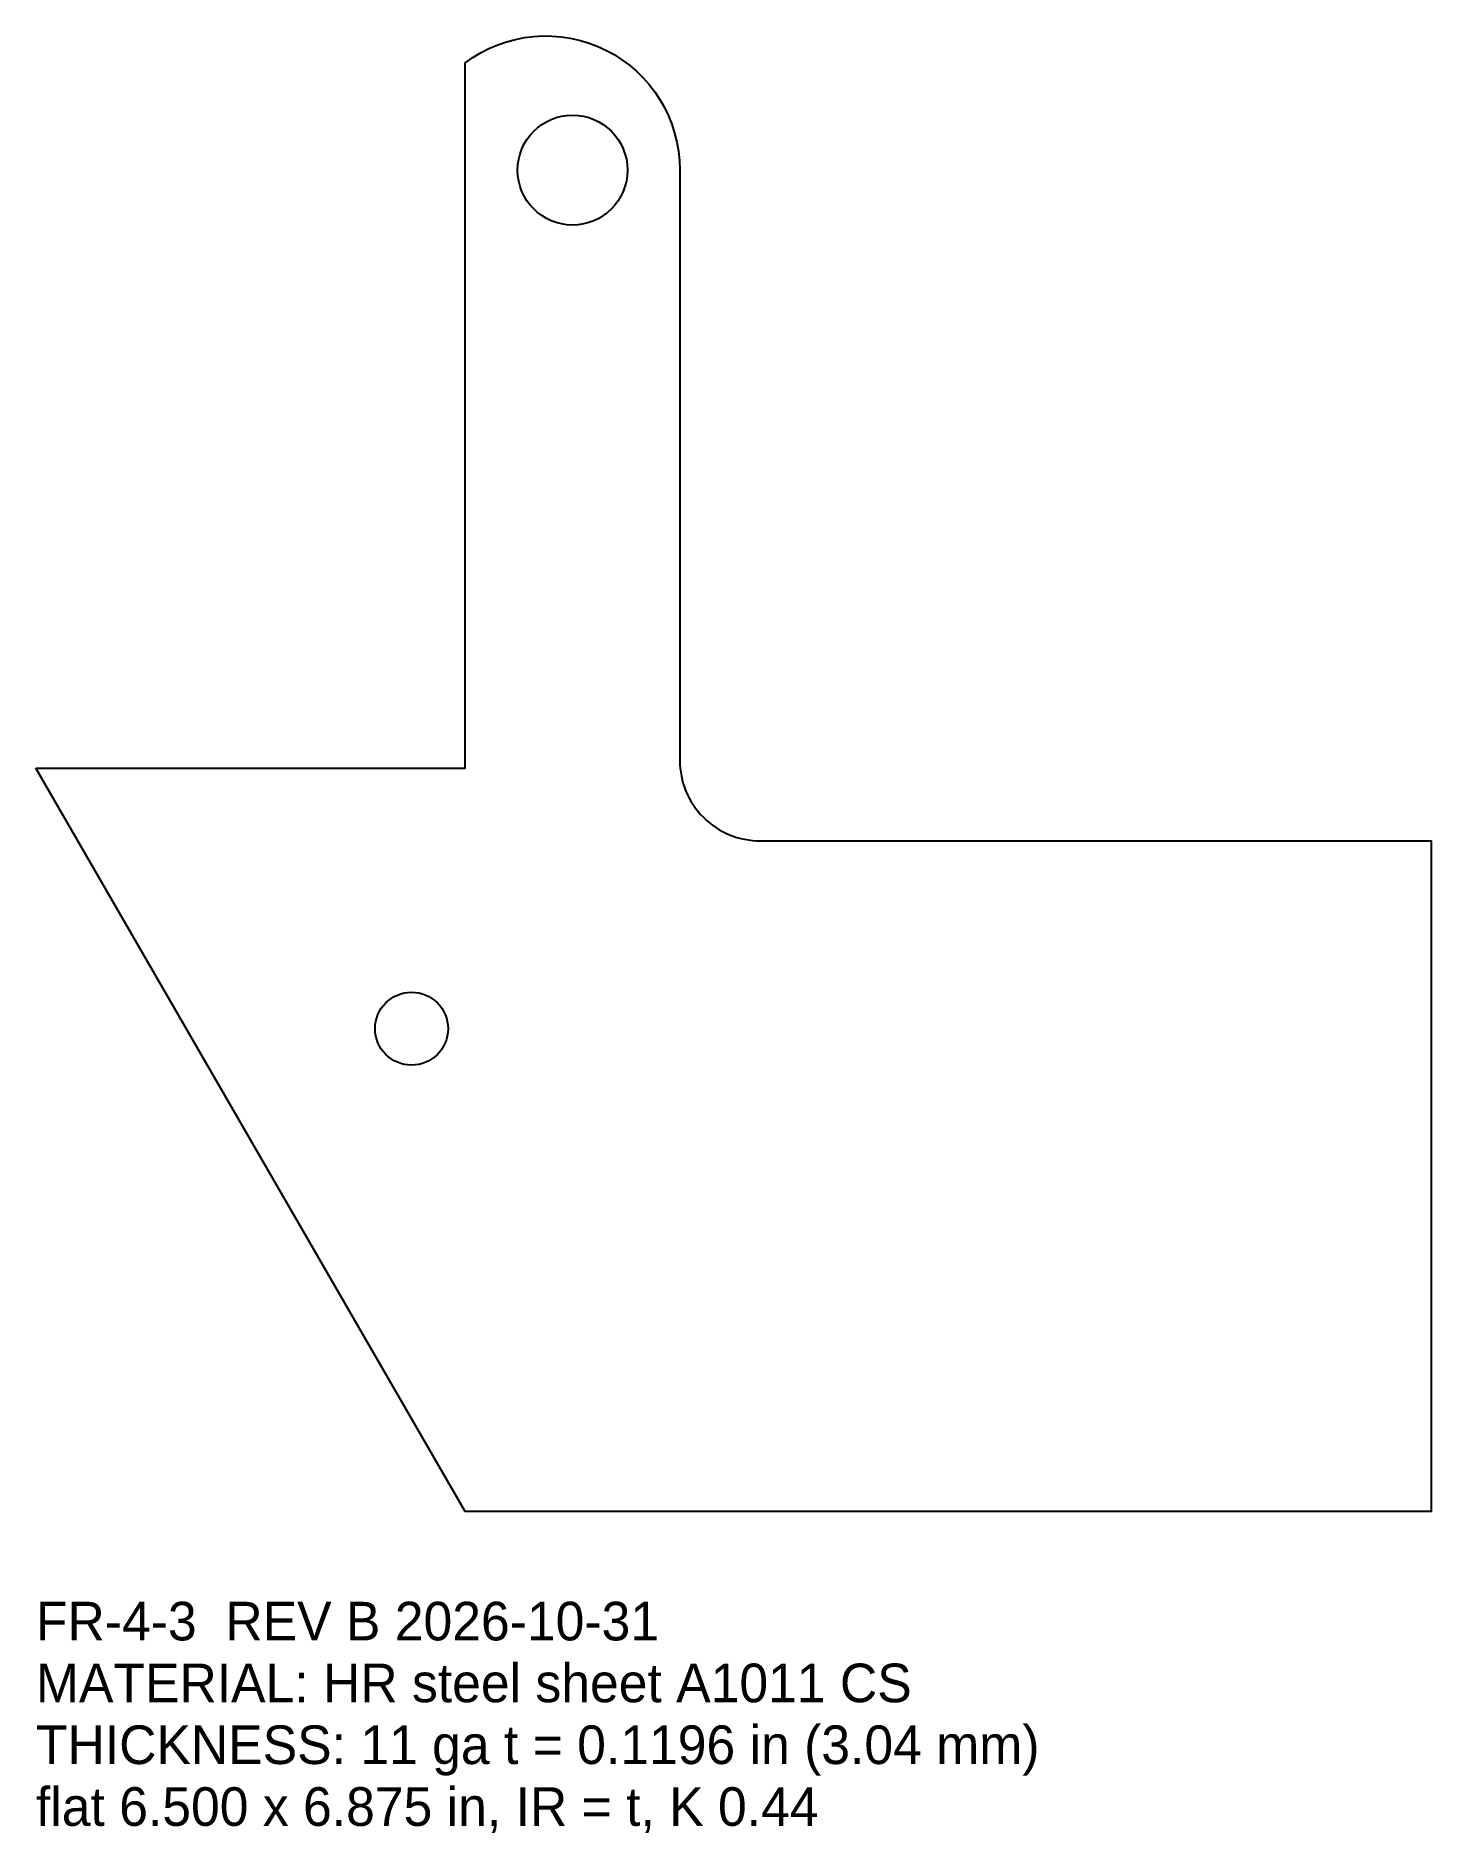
# Model space of a CAD drawing. Header units: inches. Extents: x 0 to 6.5, y -1.5 to 6.87.
import ezdxf

# ---------------------------------------------------------------- set-up
doc = ezdxf.new("R2010")
doc.units = ezdxf.units.IN
doc.header["$MEASUREMENT"] = 0
doc.layers.add('CUT', color=7, linetype='Continuous')
doc.layers.add('NOTES', color=5, linetype='Continuous')

msp = doc.modelspace()

# ---------------------------------------------------------------- linework, layer by layer
at = {"layer": 'CUT'}
msp.add_lwpolyline([(0, 3.4641), (2, 3.4641), (2, 6.75, -0.618), (3, 6.25), (3, 3.5, 0.4144), (3.375, 3.125), (6.5, 3.125), (6.5, 0), (2, 0)], format="xyb", close=True, dxfattribs=at)
for centre, radius in [((2.5, 6.25), 0.2559), ((1.75, 2.25), 0.17)]:
    msp.add_circle(centre, radius, dxfattribs=at)

# ---------------------------------------------------------------- texts
at = {"layer": 'NOTES'}
for s, p in [('FR-4-3  REV B 2026-10-31', (0, -0.6)), ('MATERIAL: HR steel sheet A1011 CS', (0, -0.888)), ('THICKNESS: 11 ga t = 0.1196 in (3.04 mm)', (0, -1.176)), ('flat 6.500 x 6.875 in, IR = t, K 0.44', (0, -1.464))]:
    msp.add_text(s, height=0.18, dxfattribs=at).set_placement(p)

doc.saveas('drawing.dxf')
